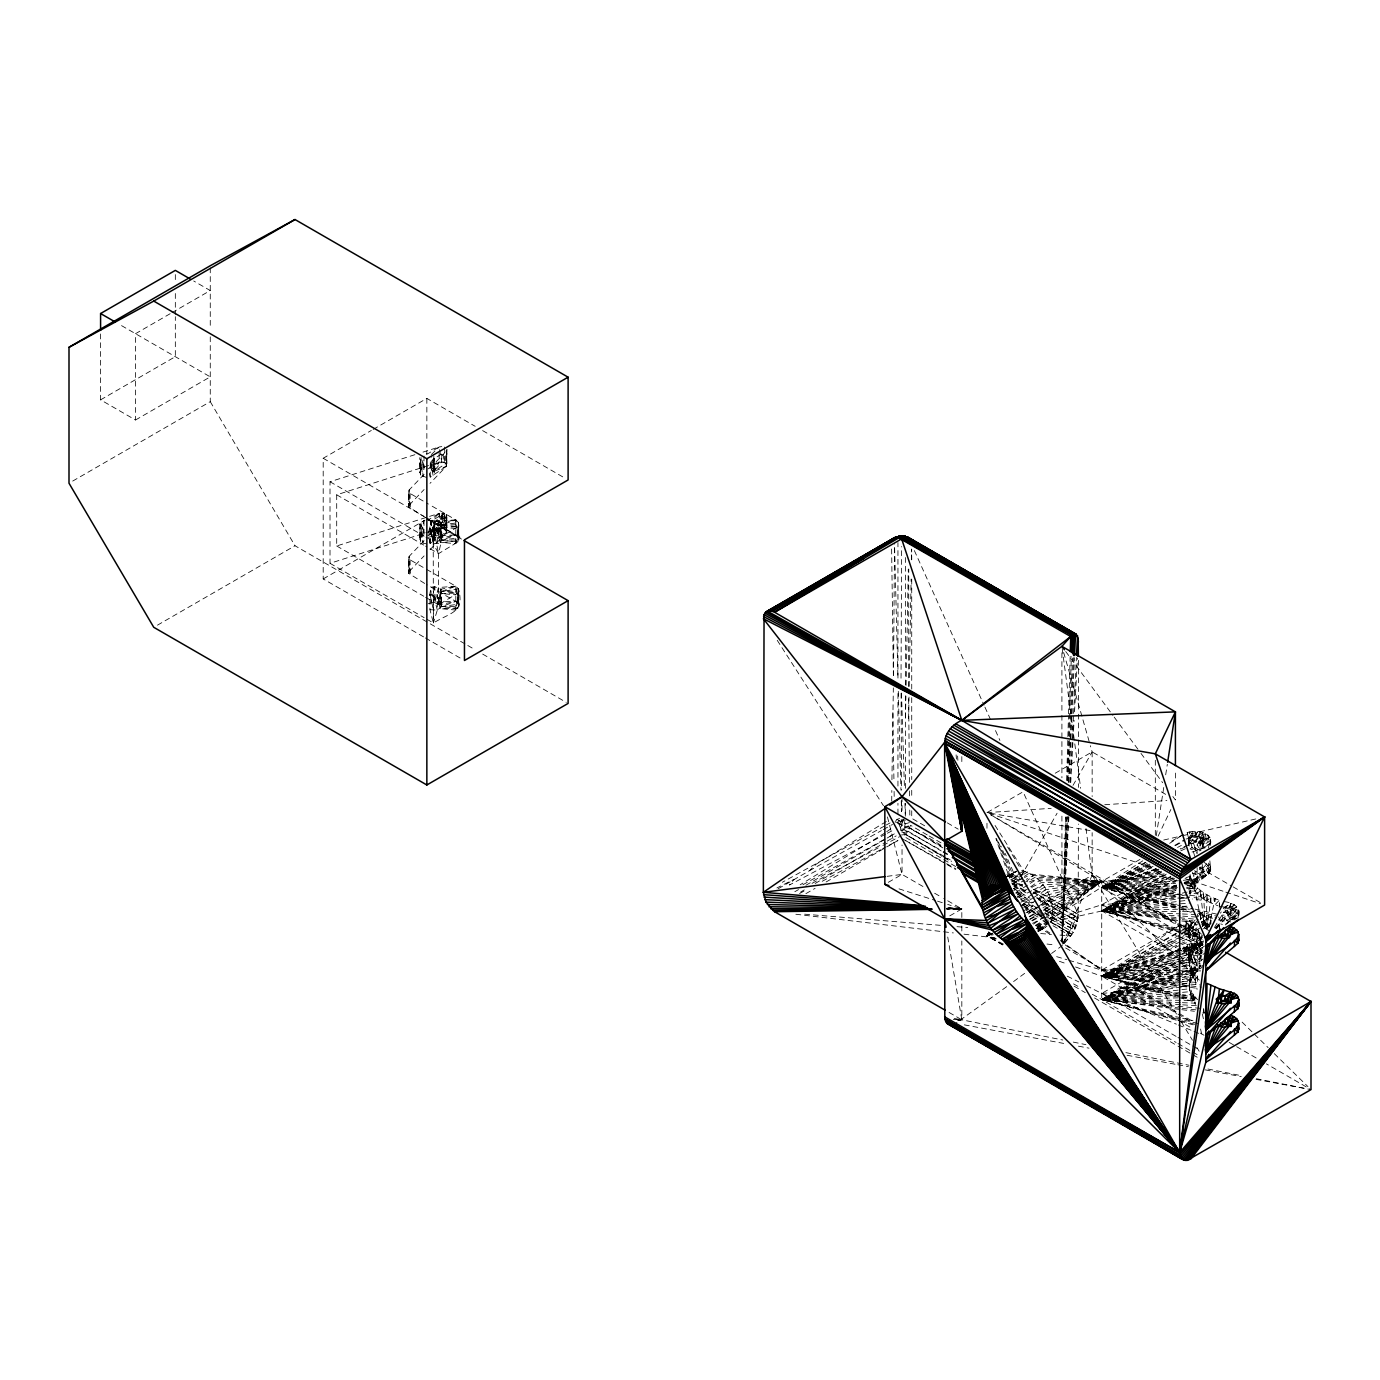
<?xml version="1.0" encoding="UTF-8"?>
<svg xmlns="http://www.w3.org/2000/svg" width="1380" height="1380" viewBox="0 0 1380 1380"><rect width="100%" height="100%" fill="white"/><g stroke="black" fill="none" stroke-linecap="round" stroke-linejoin="round"><path stroke-width="0.75" stroke-dasharray="5 3.75" d="M897.949 814.01L897.949 803.264M897.949 786.048L897.949 691.397M909.42 782.408L908.644 697.193M908.644 686.516L908.765 569.043M905.332 814.028L905.349 803.298M905.384 788.308L905.487 694.088M1186.058 839.04L1191.044 837.712L1192.389 831.485C1199.876 830.57 1212.209 833.399 1210.691 843.215L1199.03 850.045L1191.837 852.081M1092.322 994.307L1101.723 999.534L1188.422 957.375L1192.389 943.437L1187.214 944.524L1183.937 945.973L1183.937 952.062L1191.044 949.699L1192.389 943.437L1195.149 943.299L1203.067 944.524L1200.393 948.871L1201.359 955.512L1206.362 952.062C1198.185 954.926 1189.353 953.338 1182.125 959.462M1191.044 926.342L1192.389 920.081L1183.937 922.616L1183.937 928.723L1196.529 926.066L1195.149 922.996L1193.769 926.066L1189.733 920.495L1188.439 932.932L1188.491 935.933L1189.991 937.624L1195.839 939.159L1199.03 938.693L1202.912 935.744M901.019 678.201L901.623 546.549M893.516 675.389L894.516 543.409M891.722 801.176L891.825 790.464M891.928 779.752L893.343 687.913M1197.15 867.692L1197.064 882.855L1190.216 894.085C1185.282 877.628 1211.45 873.868 1209.812 860.534L1210.709 869.538L1208.725 873.902L1197.064 882.855L1186.921 885.839M425.989 537.182L433.372 541.443L433.544 528.902L429.956 528.143L429.956 543.341C439.22 544.876 448.19 540.029 457.901 541.943L458.85 539.891L458.522 522.589L455.797 519.863L430.232 505.097M426.575 569.354L455.797 586.224L458.522 588.967C464.732 612.841 451.191 612.03 433.372 623.001L429.956 609.701L429.956 594.521L433.544 595.28L433.372 623.001L425.989 618.723M1219.282 907.574L1219.385 900.243C1207.5 896.189 1194.821 889.134 1190.388 876.628L1189.664 879.716C1192.406 893.343 1205.741 901.451 1217.936 905.746M1219.282 930.879L1219.385 923.531L1222.438 924.445M908.609 718.566L909.006 697.107M909.196 686.36L911.111 579.065M911.456 559.745L911.663 549.016L911.731 559.797M905.504 717.566L905.901 696.055M906.108 685.308L908.299 569.216M1238.757 914.888C1241.017 906.039 1230.874 902.313 1223.974 901.588M1075.555 966.983L1101.723 976.178L1188.491 935.933L1189.077 926.86L1187.214 921.167L1183.937 928.723M1206.172 928.844L1207.069 894.844L1203.55 898.673L1192.941 897.517M1206.793 928.774L1207.069 918.131L1195.149 908.437M1065.584 816.943L1062.031 941.522L1061.91 814.39M1066.619 780.425L1068.465 715.996M1068.534 713.84L1070.19 655.845M1062.048 941.54L1066.102 817.305M1067.292 780.908L1068.689 738.059M1068.758 735.92L1071.346 656.673M1202.912 843.456L1202.912 847.096L1202.256 842.145L1208.035 835.211L1208.725 841.886L1210.208 843.991L1209.812 837.229L1203.067 840.299L1202.912 847.096M1068.879 816.995L1062.134 941.522L1066.619 816.96M1067.947 780.459L1070.294 716.03M1070.38 713.874L1072.415 658.036M429.318 473.409L430.25 477.118L446.344 466.302L446.999 449.587L446.344 466.302L430.025 483.345M430.025 549.723L446.344 532.663L446.275 514.464L433.838 522.606L431.371 536.113L434.493 539.977L430.25 543.479L429.318 539.77M1187.111 892.084L1050.732 922.306C1058.132 901.83 1042.745 875.282 1021.717 870.504M1068.413 816.684L1062.117 941.505L1067.102 816.788M1068.482 782.391L1071.173 715.72M1071.26 713.564L1073.502 657.656M1062.1 941.522L1067.534 816.805M1069.034 782.391L1071.949 715.737M1072.053 713.598L1074.485 657.691M1205.223 847.803L1201.549 848.838L1200.807 846.199L1202.256 842.145L1200.152 843.594L1199.789 850.994L1209.311 843.887L1210.657 839.454M1185.489 884.787L1199.789 880.337L1200.152 866.899L1199.03 873.35L1185.817 877.749M1182.66 981.473L1197.564 982.457C1185.851 972.866 1187.628 954.08 1199.789 945.68L1200.065 934.036M1182.401 1002.673L1195.149 1003.174C1185.627 993.134 1189.043 976.695 1199.789 969.019L1200.152 955.547L1202.256 954.08L1202.325 956.219M414.897 454.693L330.01 481.758L330.01 563.316L439.151 528.523L444.377 528.54L444.377 513.36L433.838 522.606L433.838 537.803L446.344 532.663L446.999 515.965L433.838 522.606L427.783 520.157L439.151 513.326L444.377 513.36L446.344 532.663L434.493 539.977L433.199 526.867L446.999 515.965M425.609 597.316L438.581 604.802L438.581 553.621L441.565 540.218L440.893 522.848L434.838 520.398L431.06 520.778L429.594 529.092M429.956 609.701L437.322 610.081L441.565 606.579L440.893 589.208L434.838 586.759L431.06 587.138L429.594 595.453M1070.138 782.253L1073.502 715.53M1073.606 713.374L1076.417 657.415M1070.725 782.65L1074.089 720.377M1074.554 711.787L1077.47 658.122M433.544 528.902L438.581 553.621L433.544 544.1L433.544 528.902L440.255 527.108L441.565 525.021L458.85 524.711L457.901 541.943L438.581 553.621L425.609 546.135M458.85 591.071L457.901 608.304L440.255 608.649L437.322 594.884L440.255 593.469L457.901 593.124L458.85 591.071L441.565 591.382L438.581 604.802L457.901 593.124L457.901 608.304L441.565 606.579L440.255 593.469L455.797 594.849M1222.283 906.781L1228.51 907.678L1230.512 909.196L1231.029 917.873L1227.13 920.822L1223.939 921.288L1218.091 919.736M1189.405 893.999L1189.577 890.997M1064.428 943.006L1073.278 932.414L1078.159 917.855L1078.384 824.05M420.779 459.436L420.417 475.048L426.489 477.497M1195.149 919.942L1188.266 928.706L1188.939 930.569L1193.873 932.932L1194.131 936.623L1199.03 938.693L1199.323 934.795M1230.788 921.995L1227.13 920.822L1228.252 914.371L1236.756 906.574L1235.238 911.352L1230.943 915.975L1227.441 910.99L1231.202 903.383L1223.974 907.643L1220.42 913.198M1235.876 919.874L1229.649 919.598L1230.356 912.905L1231.029 917.873L1238.584 915.458L1238.291 908.678L1237.084 909.368L1237.377 913.284L1230.943 915.975L1230.512 909.196L1234.341 904.763L1228.51 907.678M1210.174 845.474L1210.484 841.714L1210.691 843.215M1210.208 871.798L1210.484 865.019L1210.709 869.538L1199.03 873.35L1194.528 870.694M1176.088 1019.113L1101.723 976.178L1189.405 965.379C1187.938 954.218 1193.269 943.161 1202.894 937.21M1176.157 921.857L990.685 814.769L1101.723 881.492L1101.723 999.534L1189.405 988.718C1188.37 978.989 1191.699 968.95 1199.789 962.93M1207.276 928.809L1210.898 896.827L1207.069 900.881L1192.32 899.001M1210.415 924.393L1210.898 920.132L1207.069 918.131L1203.55 921.978L1200.376 919.632L1200.376 913.595L1197.564 917.114L1197.564 911.076M1215.539 928.378L1225.25 915.147L1221.973 915.113L1223.939 921.288L1225.25 915.147L1228.252 914.371L1229.649 919.598L1238.774 917.735L1238.826 910.938L1238.395 912.059M444.377 528.54L441.773 512.946L441.565 540.218L458.85 539.891L455.797 519.863L441.565 525.021L457.901 526.763L440.255 527.108L441.565 540.218L457.901 541.943L457.901 526.763L433.372 541.443L437.322 528.523L440.255 542.288L455.797 543.686L458.85 524.711M440.255 593.469L440.255 608.649L455.797 610.046L457.901 593.124L441.565 591.382L441.565 606.579L458.85 606.269L458.522 588.967L441.565 591.382L455.797 586.224L458.85 606.269M927.222 834.9L910.524 825.292L907.902 831.157L903.434 832.847L900.519 830.346L900.364 827.586L902.02 825.378L903.089 819.116L905.763 820.824L903.434 832.847L942.195 856.445M1202.912 959.1L1199.03 962.05L1195.839 962.498L1192.613 962.119L1188.491 959.273L1189.733 943.851L1193.769 949.423L1201.842 950.251L1198.737 954.356L1201.359 955.512M1188.491 842.559L1189.733 831.899L1192.389 831.485L1188.422 845.388L1191.181 836.798L1195.149 831.346L1196.529 837.418L1204.223 839.04L1208.725 841.886L1202.842 845.198L1199.341 840.23L1203.067 832.571L1199.237 834.71L1199.255 837.712L1195.494 841.973L1180.21 848.424M1201.549 937.469L1201.963 934.622M1156.302 835.659L1163.754 787.411M1165.686 774.818L1167.308 764.33M1182.142 941.039L1189.991 937.624L1190.94 932.069L1194.718 944.783L1194.718 950.872L1182.315 954.253M1197.909 920.081L1194.183 924.617L1192.303 931.086L1182.125 936.106M422.901 460.402L419.762 472.874L419.762 457.677M424.005 520.536L424.005 535.733L421.072 537.148L421.072 521.968L419.762 539.235L419.762 524.038L424.005 520.536L419.762 539.235L422.884 543.099L426.489 543.858M1186.058 927.688L1187.214 921.167L1188.439 926.894L1101.723 976.178L1195.235 1002.053M1186.058 951.044L1187.214 944.524L1189.077 950.199L1188.491 959.273L1101.723 999.534L1176.088 1042.469M433.493 458.177L431.371 469.735L434.493 473.616L434.493 458.419L444.653 452.157M430.232 520.295L455.797 535.043L441.565 540.218L458.522 537.786L455.797 535.043L440.893 538.045L438.443 536.337L440.893 522.848L455.797 519.863L455.797 543.686M455.797 610.046L455.797 586.224L440.893 589.208L438.443 602.715L440.893 604.406L455.797 601.421L458.522 604.147L441.565 606.579L455.797 601.421L426.575 584.551M1179.676 996.895L1101.723 976.178L1188.422 934.036L1192.389 920.081M1208.725 930.534L1204.223 927.688L1205.327 922.082L1200.566 920.495M1194.183 836.021L1200.393 836.918L1205.327 833.486L1204.223 839.04L1198.737 842.352L1195.494 841.973L1192.734 840.041L1197.909 831.485L1199.237 834.71L1200.566 831.899L1189.077 838.264L1188.56 843.439M1202.015 840.437L1205.327 833.486L1206.362 840.075L1202.842 845.198L1202.015 840.437L1201.359 843.508L1198.737 842.352L1196.822 839.04L1200.566 831.899M1208.897 927.291L1215.021 898.639L1210.898 902.882L1210.898 896.827M1224.923 909.799L1226.837 913.129L1229.459 914.284L1234.341 904.763L1223.612 912.749L1225.578 906.833L1231.202 903.383L1226.837 913.129L1220.834 910.817M1180.366 924.945L1101.723 976.178L1189.664 968.346L1189.405 959.29L1189.405 965.379M1180.366 948.302L1101.723 999.534L1189.664 991.702L1189.664 985.613L1101.723 993.445L1086.422 985.769M1208.345 847.924L1209.311 843.887M1184.23 883.148L1206.362 875.714L1209.311 867.192M428.283 533.284L431.371 520.916L439.151 513.326L444.377 513.36L431.371 520.916L431.371 536.113L427.783 535.354L439.151 528.523L439.151 513.326L336.703 545.98L336.703 494.816L439.151 462.145L444.377 462.179L446.999 464.784L446.275 448.086M455.797 519.863L438.443 521.157L434.838 535.578L428.128 537.389M1184.488 882.269L1208.725 873.902L1210.174 868.779M1209.812 837.229L1206.362 840.075L1198.737 842.352L1199.341 840.23M1227.441 910.99L1226.837 913.129L1236.756 906.574L1230.512 909.196M437.322 610.081L433.544 595.28L437.322 594.884L437.322 610.081L433.372 623.001L433.199 526.867L430.25 528.281L430.25 543.479M424.091 474.358L409.256 489.866L408.653 506.96L428.404 519.242M424.091 540.736L409.256 556.244L408.653 573.338L424.747 583.499M895.034 821.928L897.5 822.514L900.519 818.202L896.948 819.375L895.034 821.928C910.386 829.673 926.653 835.625 941.298 845.543M1201.549 960.825L1200.807 958.169L1202.256 954.08M1189.388 953.753L1195.149 943.299L1196.529 949.423L1181.349 957.444M1190.388 971.313L1191.544 968.122L1190.388 965.224L1190.388 971.313L1181.936 971.779M1190.388 994.67L1191.544 991.478L1190.388 988.58L1190.388 994.67L1181.936 995.135M1184.057 883.028L1190.388 882.683L1191.544 879.543L1191.544 885.581L1187.266 885.667M1193.148 1024.84L1101.723 999.534L1202.894 966.638L1199.789 969.019L1197.064 965.465L1193.873 956.288L1194.528 959.376L1199.03 962.05L1200.152 955.547L1190.94 955.426L1188.939 953.908L1189.077 950.199C1192.734 947.094 1198.858 947.077 1202.411 950.372L1198.737 954.356L1197.202 951.752L1197.478 948.008L1200.566 943.851L1194.183 947.957L1189.784 955.65M1198.616 847.734L1197.15 844.388L1197.064 853.513L1193.873 844.336L1194.528 847.406L1199.03 850.045L1200.152 843.594L1190.94 843.491L1188.266 840.11M1050.732 922.306L1052.147 918.77L1101.723 881.492L1140.087 859.343M1044.781 913.37L1074.468 930.206L1076.435 925.324L1041.21 904.745M1062.755 943.851L1092.149 875.162L1092.149 832.658M1183.937 952.062L1187.214 944.524L1188.439 950.251L1101.723 999.534L1179.676 1020.234M1192.734 928.671L1195.494 930.62L1196.822 927.67L1198.737 931L1192.303 931.086L1197.512 927.533M1196.822 839.04L1195.494 841.973L1201.842 838.247L1205.327 833.486M988.753 931.949L986.976 935.881L1003.674 945.507M1007.883 875.886L1015.042 871.746L1006.779 876.68L1016.56 871.091L1012.403 873.713L1009.556 878.18L995.86 838.454M1200.566 943.851L1199.255 949.699L1195.494 953.96L1194.183 947.957L1197.909 943.437L1199.237 946.68L1203.067 944.524L1194.528 951.044M1158.062 836.228L1170.844 809.525M988.839 932L986.976 935.881L1003.898 945.266M1191.544 974.211L1193.131 970.985L1191.544 968.122L1191.544 974.211L1101.723 976.178L1180.28 930.827M1191.544 997.567L1193.131 994.324L1191.544 991.478L1191.544 997.567L1101.723 999.534L1180.28 954.184M1191.544 885.581L1193.131 882.389L1202.774 927.308M1230.236 912.732L1229.459 914.284L1237.084 909.368M988.891 932.207L986.976 935.881L1004.192 944.506M1189.025 929.465L1191.181 925.394L1197.478 924.652M1216.746 928.033L1222.232 918.77M1014.593 887.564L1019.906 878.267M1020.976 876.421L1057.08 813.234M1073.019 785.358L1092.149 751.91L1090.355 745.7M1062.997 943.955L1078.159 917.855L1033.603 892.049M1204.309 927.619L1208.035 923.807L1205.327 922.082L1202.411 927.032L1208.035 923.807L1208.328 927.153L1206.362 928.723L1205.327 922.082L1202.049 924.376M1193.131 977.074L1195.149 973.728L1193.131 970.985L1193.131 977.074L1182.505 976.971M1193.131 1000.414L1195.149 997.067L1193.131 994.324L1193.131 1000.414L1182.505 1000.31M1186.766 888.358L1193.131 888.427L1195.149 885.132L1195.149 891.17L1188.784 890.928M1214.435 927.481L1221.973 915.113M1200.807 869.486L1201.549 872.125L1210.208 867.295L1210.657 862.741M989.201 932.363L986.976 935.881L997.033 939.418M955.667 866.537L903.952 836.401L907.902 831.157L905.125 827.068L910.524 825.292M1195.149 979.817L1197.564 976.367L1195.149 973.728L1195.149 979.817L1182.401 979.317M1225.423 924.997L1238.343 913.198L1237.946 919.977L1234.462 917.148L1225.699 924.048M989.408 932.449L986.976 935.881L997.223 938.935M1195.149 891.17L1197.564 887.771L1197.564 893.809L1189.043 893.257M1205.327 922.082L1201.842 926.894L1203.067 921.167L1199.237 923.324M1188.439 926.894L1191.044 923.324M1188.439 950.251L1191.044 946.68M1191.044 834.71L1188.439 838.247L1187.214 832.571L1189.733 831.899L1193.769 837.418L1196.529 837.418L1188.939 841.438M1198.737 842.352L1201.842 838.247L1203.067 832.571L1197.478 836.056M1197.564 893.809L1200.376 890.29L1204.464 928.774M989.65 932.535L986.976 935.881L993.307 934.778M1189.784 843.663L1192.734 840.041L1192.303 842.438L1199.255 837.712M439.151 513.326L441.773 528.126L433.838 537.803L433.838 522.606L446.344 517.466L430.025 534.526M1216.384 928.792L1228.252 914.371M1189.646 895.378L1200.376 896.327L1203.55 892.636L1205.24 928.826M1190.526 928.878L1198.978 921.53M1200.376 919.632L1203.55 915.941L1204.153 928.723M1064.446 942.954L1072.036 934.346L1050.094 921.185M1227.717 923.237L1231.822 918.649M989.788 932.794L986.976 935.881L986.976 931.621M1202.86 923.651L1207.069 924.186L1210.898 920.132L1210.898 926.187L1203.55 921.978L1203.55 915.941M1197.909 943.437L1193.769 949.423L1191.044 949.699M1197.909 831.485L1193.769 837.418L1191.044 837.712M430.025 468.165L444.86 452.657M409.256 505.063L424.091 489.555M409.256 571.423L424.091 555.916M1215.021 927.998L1219.385 923.531L1219.385 929.585M431.371 454.555L439.151 446.965L441.773 446.585M431.371 536.113L439.151 528.523L433.838 537.803L446.275 529.644L446.999 531.145L446.275 514.464L446.344 532.663M778.182 888.737L809.353 870.763L816.374 864.053L887.892 820.531M990.098 932.915L986.976 935.881L991.03 935.088M1208.328 927.153L1209.812 925.825L1203.067 928.895M1032.861 893.55L1042.901 884.925L1101.723 881.492L1166.066 875.765M1017.491 897.535L1025.564 890.635M1026.065 908.523L1034.983 900.933M1042.193 903.59L1049.783 897.241L1101.723 881.492L1176.088 922.565M1025.616 881.993L1033.551 875.489L1101.723 881.492L1176.088 924.428M990.271 933.173L986.976 935.881L991.03 934.967M1012.713 884.856L1022.632 877.594M1180.556 994.428L1101.723 976.178L1199.789 945.68L1202.894 943.299L1101.723 976.178L1197.737 1000.12M1044.746 916.165L1033.327 924.255M1046.368 914.923L1052.871 909.955L1101.723 881.492L1031.533 874.127L1024.495 877.594M1236.842 915.32L1234.462 917.148L1234.462 923.185M1006.693 986.648L955.84 1023.27M1013.593 981.542L1025.668 972.607M1051.56 953.477L1061.91 945.817L1078.384 914.526L1023.719 793.207M1018.112 876.283L1012.472 878.853L1018.837 874.247M1020.424 873.091L1023.615 870.78L993.841 823.532M1231.029 917.873L1237.377 913.284L1238.584 915.458M1049.076 918.925L1101.723 881.492L1035.535 877.042L1027.358 881.768M1182.142 964.396L1191.992 959.514L1190.94 955.426L1194.718 968.139L1194.718 974.228L1182.315 977.592M1020.89 902.279L1031.429 894.792L1046.04 889.634L1101.723 881.492L1047.61 917.873M1038.088 898.742L1047.42 892.118L1101.723 881.492L1046.419 916.13M885.029 832.899L800.176 884.804M886.702 831.709L891.704 828.173M1030.67 886.805L1039.347 880.682L1101.723 881.492L1045.074 911.473M990.443 933.432L986.976 935.881L991.03 934.812M1028.152 914.026L1037.639 907.385L1101.723 881.492L1037.467 878.784L1024.322 883.873M1200.393 948.871L1205.327 945.438M1013.8 890.6L1022.459 884.597L1013.662 888.824M1201.359 843.508L1206.362 840.075M1199.255 949.699L1192.303 954.425L1192.01 950.889M1024.357 876.438L1029.532 872.954L1033.551 875.489L1026.306 879.319M1044.591 926.377L1037.657 929.844L1048.058 922.927M1142.83 860.792L1052.147 918.77M1169.636 843.335L1183.937 834.038L1169.326 842.473M1160.701 872.453L1101.723 910.835L1176.088 953.77M1022.287 904.883L1032.464 898.346M1034.155 897.259L1046.04 889.634M1015.852 892.532L1028.462 884.511M1030.256 883.355L1037.467 878.784M1029.152 916.63L1041.193 908.989M1042.918 907.885L1051.526 902.417M1029.687 919.184L1041.797 911.542M1043.522 910.455L1052.147 905.004L1101.723 881.492L1041.158 882.734L1030.688 887.616M1031.792 920.581L1043.936 912.956M1045.66 911.87L1052.595 907.505M1009.47 876.956L1016.439 872.626M1037.984 931.19L1046.972 926.118M1011.35 882.01L1022.131 875.351M1023.926 874.23L1027.531 872.005L1019.992 875.438M1035.345 925.428L1045.868 918.959M1036.777 926.446L1047.334 919.994M1036.277 928.395L1048.628 920.909M1198.737 954.356L1204.223 951.044M433.838 456.245L433.838 471.425L441.773 461.765L439.151 446.965L427.783 453.796L424.005 454.175M427.783 468.976L439.151 462.145L439.151 450.76M1009.142 876.024L1016.37 871.729M1039.106 930.103L1046.23 925.894M800.659 892.032L804.281 889.893M815.166 883.476L885.442 842.162M1006.796 876.662L1013.645 872.626L1005.054 853.271M887.219 841.11L896.155 835.883M1195.494 930.62L1200.255 927.826M1195.494 953.96L1201.842 950.251M794.828 891.722L798.52 889.583M805.903 885.287L885.27 839.144M887.116 838.074L894.499 833.779L887.012 837.902M1012.472 878.853L1020.648 874.127M1022.287 873.178L1025.547 871.28M170.154 313.709L135.516 333.701L135.516 420.003L100.585 399.838L100.585 332.477M171.983 312.656L210.26 290.542L193.718 281.002M100.585 399.838L175.329 356.678L175.329 316.693M135.516 420.003L210.26 376.861L118.973 324.145M72.709 481.068L210.26 401.666L210.26 336.858M423.557 636.887L323.196 578.945L323.196 458.264L371.324 430.474M373.169 429.404L426.851 398.406L475.186 426.317M157.475 625.157L295.01 545.755L465.94 644.426M323.196 578.945L425.006 520.157M805.886 893.654L815.097 888.341M826.137 881.958L885.063 847.941M886.909 846.872L897.966 840.489L882.734 848.579M1090.079 830.588L986.976 812.63L1022.028 792.396M1055.234 773.214L1092.149 751.91L1166.169 794.656M888.289 882.338L902.037 874.403L923.772 886.96M949.785 915.872L961.826 908.92L961.826 917.459M1012.558 883.907L1022.735 878.474M1017.37 894.913L1027.186 889.255M1033.068 893.843L1044.522 887.237L1101.723 881.492L1050.732 899.829L1042.555 904.556M1023.77 907.402L1033.12 902.02M1027.565 912.439L1036.794 907.109M1038.64 906.039L1092.149 875.162L1175.605 923.341M1044.781 917.062L1028.652 925.359M1145.572 862.224L1101.723 887.547L1176.088 930.465M1174.794 845.354L1183.937 840.075M1038.76 931.259L1046.04 927.067L1038.726 931.155M1036.777 928.74L1051.526 920.615L1101.723 904.797L1160.183 871.039M1163.84 874.972L1101.723 910.835L1201.463 938.435M1068.931 960.308L1101.723 970.088L1180.28 924.738M1176.088 1036.38L1101.723 993.445L1180.28 948.077M1037.657 929.844L1049.111 923.237M1037.967 931.483L1044.522 927.722M1200.393 836.918L1202.411 838.436L1208.035 835.211M1146.004 862.362L1101.723 887.547L1191.078 912.266M1175.519 845.595L1184.747 840.351M1166.307 874.144L1101.723 910.835L1179.676 931.552M1039.295 930.172L1042.901 928.136L1049.818 933.07M1007.055 876.714L1012.403 873.713L1000.914 846.13M884.528 825.999L782.305 882.286M886.374 824.964L890.048 822.911M809.353 870.763L881.406 830.605M883.252 829.57L892.498 824.429M802.884 884.753L885.132 838.954M1010.953 877.749L1019.992 872.781M812.044 883.355L881.078 846.371M1007.159 876.662L1016.353 871.66M1037.346 926.842L1048.455 920.788M799.52 893.533L805.196 890.48M822.221 881.285L880.837 849.597M1035.88 925.808L1047.023 919.787M1048.886 918.787L1052.595 916.769M1037.674 930.224L1042.901 928.136M1009.487 877.094L1016.474 873.333M1013.627 886.046L1024.495 880.285M1032.223 920.874L1052.871 909.955M1147.228 863.483L1101.723 887.547L1179.676 908.247M1177.571 847.441L1181.349 845.44M1166.186 876.766L1101.723 910.835L1199.824 935.295M1179.452 935.088L1101.723 976.178L1179.676 986.045M1181.349 934.088L1196.529 926.066M1197.737 1023.46L1101.723 999.534L1179.452 958.445M1029.998 919.391L1043.177 912.456M882.924 845.405L899.622 836.677M1029.48 916.855L1052.147 905.004M885.598 834.158L789.326 885.063L794.069 879.302L776.906 887.944M887.375 833.227L894.499 829.518M1019.475 897.052L1032.085 890.531M1033.896 889.6L1042.901 884.925M1023.098 911.042L1032.62 906.108M1040.261 902.175L1049.783 897.241M992.462 933.07L986.976 935.881L991.03 934.622M1147.66 864.639L1101.723 887.547L1189.388 909.385M1170.637 876.49L1101.723 910.835L1180.556 929.085M1180.21 937.072L1101.723 976.178L1180.21 984.768M1180.556 1017.767L1101.723 999.534L1180.21 960.411M430.25 477.118L430.25 461.921L434.493 458.419L433.838 471.425L446.344 466.302L446.344 451.105M428.128 603.75L434.838 601.956L455.797 601.421M1149.885 864.122L1101.723 887.547L1180.556 905.78M1180.711 849.131L1186.49 846.32M1171.085 877.128L1101.723 910.835L1179.676 920.719M1026.065 912.749L1037.639 907.385M1149.937 865.174L1101.723 887.547L1179.676 897.414M1180.78 850.856L1188.491 847.286M1173.069 877.749L1101.723 910.835L1180.21 919.425M1021.028 899.57L1027.962 896.379M1038.899 899.139L1048.679 894.654L1101.723 881.492M1150.748 866.105L1101.723 887.547L1180.21 896.12M1174.294 879.129L1101.723 910.835L1198.237 919.442M1180.176 941.902L1101.723 976.178L1200.376 984.975M1179.676 1009.401L1101.723 999.534L1180.176 965.258M992.755 933.38L986.976 935.881L992.755 933.76M1011.799 883.51L1017.457 881.078M1153.094 866.399L1101.723 887.547L1187.507 895.172M1176.795 879.94L1101.723 910.835L1180.538 916.01M1180.21 1008.125L1101.723 999.534L1192.613 962.119L1191.992 959.514L1195.839 962.498L1181.815 968.018M1043.591 918.39L1052.871 914.63M1151.783 867.848L1101.723 887.547L1176.277 892.429L1101.723 910.835L1180.28 913.888M1175.812 881.699L1101.723 910.835L1180.383 911.611M1179.814 945.455L1101.723 976.178L1180.538 981.335M1181.815 944.662L1195.839 939.159L1194.131 936.623M1200.376 1008.314L1101.723 999.534L1179.814 968.812M1015.991 893.429L1025.323 889.945M1020.579 905.97L1031.378 902.192M1156.233 868.727L1101.723 887.547L1176.036 890.428L1101.723 910.835L1191.544 908.885M1176.416 885.046L1101.723 910.835L1179.831 906.557M1180.452 948.991L1101.723 976.178L1180.28 979.231M1182.47 948.302L1206.707 939.935M1180.538 1004.692L1101.723 999.534L1180.452 972.348M1182.47 971.658L1200.652 965.379M1156.043 869.297L1101.723 887.547L1176.122 888.254M1176.174 885.839L1101.723 910.835L1189.664 903.003M1231.167 911.059L1238.291 908.678M1180.193 949.837L1101.723 976.178L1180.383 976.937M1182.212 949.164L1206.362 941.057M1180.28 1002.587L1101.723 999.534L1180.193 973.193M1182.212 972.52L1204.343 965.086M1158.372 869.124L1101.723 887.547L1176.571 885.908M1176.588 886.512L1101.723 910.835L1189.405 900.036M1184.678 883.873L1202.894 877.956L1202.894 871.918L1206.362 875.714L1206.362 869.676M422.987 452.105L439.151 446.965M1158.924 869.745L1101.723 887.547L1175.605 883.493M1177.312 887.323L1101.723 910.835L1189.577 897.052L1101.723 904.797L1176.088 947.732M1180.383 1000.293L1101.723 999.534L1199.789 969.019M909.42 822.618L905.245 823.86L896.948 819.375L900.364 827.586L941.419 850.494M1158.527 870.866L1101.723 887.547L1181.09 880.475M1176.778 888.824L1101.723 910.835L1179.676 896.069M1200.152 932.19L1197.15 932.984L1197.064 948.198L1101.723 976.178L1179.831 971.899M1179.831 995.239L1101.723 999.534L1197.064 971.555L1197.15 956.323L1198.616 959.704M1161.649 871.229L1101.723 887.547L1174.432 878.577M1186.455 887.788L1194.718 885.529L1194.718 879.491L1192.562 872.229M1180.262 954.805L1101.723 976.178L1192.613 938.78L1188.939 930.569M1189.405 988.718L1189.405 982.629L1189.577 985.734L1101.723 999.534L1180.262 978.161M1161.753 872.678L1101.723 887.547L1170.758 876.697M1188.663 889.324L1192.786 888.289L1192.786 882.251L1190.06 874.592M1180.383 956.72L1101.723 976.178L1189.577 962.378L1101.723 970.088L1061.927 942.661M1182.453 956.202L1192.786 953.632L1192.786 947.543L1183.937 922.616M1179.676 984.768L1101.723 999.534L1180.383 980.059M1182.453 979.559L1192.786 976.988L1192.786 970.899L1183.937 945.973M1163.737 840.023L1180.538 836.177M1182.643 835.693L1256.214 818.858M1164.203 873.816L1101.723 887.547L1167.032 875.162M1192.786 953.632L1191.285 950.406L1191.285 956.495L1101.723 976.178L1179.676 961.412M1101.723 999.534L1191.285 979.852L1191.285 973.763L1192.786 976.988M1181.78 895.672L1188.111 894.481M1181.78 961.015L1190.216 959.41L1190.216 953.321L1191.285 956.495M1181.78 984.371L1190.216 982.767L1190.216 976.678L1191.285 979.852M957.91 1020.476L961.826 1019.82L1062.79 1040.003M441.565 525.021L458.522 522.589L458.85 539.891M887.099 876.335L902.037 874.403L902.037 845.009M901.451 834.969L905.625 834.503L950.147 859.74M900.519 830.346L904.073 830.018L899.605 820.772M1183.229 880.285L1189.664 879.716L1189.664 875.679M431.06 520.778L431.06 535.975L434.838 520.398L434.838 535.578L455.797 535.043M455.797 586.224L438.443 587.518L434.838 601.956L434.838 586.759L431.06 602.336L431.06 587.138M986.976 812.63L1051.215 808.318M1104.759 804.73L1166.859 800.573M957.703 1020.079L961.826 1019.82L961.826 940.919M1181.936 906.436L1190.388 905.97M1060.202 940.487L1101.723 970.088L1176.088 970.709M1178.209 970.727L1201.583 970.916M1182.505 911.628L1193.131 911.731M946.87 908.592L961.826 908.92L943.713 898.466M946.766 908.402L961.826 908.92L947.646 904.4M1182.401 913.974L1195.149 914.474M946.835 908.213L961.826 908.92L946.766 909.144L961.826 908.92L946.887 907.678L961.826 908.92L946.801 908.903L961.826 908.92L946.784 908.023M953.321 1019.389L961.826 1019.82L947.146 933.57M1182.66 916.148L1195.442 916.976M1182.66 1004.83L1197.564 1005.813M804.626 914.181L941.971 925.445M956.995 926.67L967.725 927.55M1040.692 933.535L1051.422 934.415M1059.995 935.105L1070.725 935.985L1052.147 925.255M455.797 528.488L440.255 527.108L440.255 542.288M1182.332 919.667L1192.941 920.822M1182.332 985.01L1201.428 987.097M1182.332 1008.349L1199.306 1010.212M1194.718 856.187L1190.94 843.491L1191.992 847.544L1189.991 848.976L1195.839 850.511L1194.528 847.406M1192.613 873.437L1195.839 873.816L1191.992 870.849M795.863 914.25L953.356 932.932M963.999 934.191L995.929 937.986M1047.006 944.041L1055.527 945.059M1181.798 897.673L1190.216 898.742M1181.798 920.977L1194.425 922.582M1181.798 986.321L1196.546 988.184M1181.798 1009.677L1194.425 1011.264M1202.86 1012.334L1207.069 1012.868M1037.467 928.033L1041.158 928.343L1049.818 934.295M954.184 1018.475L961.826 1019.82L946.991 1011.264M964.31 1024.857L1063.652 1043.418M1078.453 1046.178L1089.027 1048.162M1127.081 1055.269L1175.708 1064.36M1177.813 1064.739L1188.387 1066.723M1205.292 1069.88L1241.241 1076.59M1256.042 1079.367L1306.774 1088.837M1073.312 1042.107L1085.922 1044.643M1125.89 1052.63L1188.991 1065.239M1207.931 1069.017L1241.586 1075.745M1256.317 1078.694L1311 1089.631L1266.391 1063.877M1182.626 906.263L1192.993 908.661M1195.063 909.144L1217.885 914.423M1182.626 929.568L1201.29 933.88M1182.626 994.911L1197.15 998.258M1182.626 1018.25L1192.993 1020.648M1197.737 911.473L1216.522 916.148M1181.728 908.782L1189.922 910.973M1198.133 913.146L1216.591 918.045M1181.728 932.087L1202.239 937.538M1181.728 997.43L1198.133 1001.794M1181.728 1020.786L1198.133 1025.15M1199.392 914.56L1216.004 919.166M1056.649 956.651L1066.895 959.704M899.018 888.858L935.485 900.519M937.52 901.157L945.611 903.745M989.012 813.32L1156.423 869.038M1185.006 878.543L1223.784 891.463M1225.837 892.135L1260.544 903.693M441.773 528.126L446.275 529.644M1059.443 961.325L1067.499 964.154M1101.723 904.797L1176.364 935.519M1178.33 936.33L1201.911 946.024M1101.723 993.445L1176.364 1024.167M1178.33 1024.978L1192.079 1030.636M1194.045 1031.447L1201.911 1034.672M1204.223 862.345L1210.208 867.295M1067.292 976.178L1078.781 981.922M1177.951 923.582L1200.255 935.916L1178.02 922.927M1073.502 983.871L1081.023 988.045M1014.059 886.133L1028.997 894.464M1038.329 899.674L1077.504 921.53L1036.88 897.621M1006.952 874.61L1021.994 883.01M1033.275 889.324L1078.384 914.526L1032.102 887.788M1010.678 879.767L1023.788 887.168M1033.172 892.463L1078.159 917.855M905.384 840.472L944.713 862.621M946.577 863.673L955.943 868.952M1025.219 907.971L1042.072 917.476M1051.439 922.737L1072.036 934.346L1049.87 921.426M1020.648 899.708L1037.346 909.161M482.62 430.595L564.403 477.825M1199.789 867.623L1231.271 885.805M1233.134 886.874L1260.906 902.917M1177.451 924.41L1201.566 938.331M1177.951 925.514L1202.118 939.452M1177.951 931.552L1202.118 945.507M410.136 493.505L410.136 508.702L408.653 491.78L408.653 506.96L409.256 489.866L408.653 491.78L410.136 493.505L428.404 504.045M1177.951 948.802L1200.255 961.688M323.196 458.264L423.557 516.206M425.42 517.276L462.593 538.735M426.851 519.104L462.162 539.476M1177.951 954.856L1200.255 967.725M947.335 822.877L958.203 829.156M330.01 481.758L424.143 536.113M924.686 825.792L911.731 818.306L911.731 809.681M1008.021 873.885L1019.13 880.302M929.085 835.97L942.074 843.456M1012.575 884.097L1027.41 892.653M1036.691 898.001L1077.504 921.53M336.703 494.816L423.764 545.066M943.282 851.564L948.871 854.789M1017.784 894.516L1032.688 903.124M1043.867 909.558L1075.52 927.826L1044.177 908.937M901.64 838.367L955.529 869.469M1026.134 910.248L1041.003 918.821M410.136 559.866L410.136 575.063L408.653 558.141L408.653 573.338L409.256 556.244L408.653 558.141L410.136 559.866L424.747 568.301M1065.619 947.957L1193.89 1022.011M1229.201 1042.4L1234.79 1045.626M1236.635 1046.696L1257.094 1058.512M1101.723 970.088L1176.088 1013.024M1177.951 1014.093L1192.82 1022.684M1177.951 1020.182L1192.82 1028.773M1200.255 1033.068L1203.981 1035.224M336.703 545.98L423.764 596.246M934.64 893.24L941.902 897.414M1177.951 1037.449L1190.957 1044.97M1192.82 1046.04L1200.255 1050.335M1177.951 1043.539L1190.957 1051.06M1192.82 1052.129L1198.392 1055.355M1074.14 986.2L1085.284 992.634M1094.547 997.981L1176.157 1045.091M1178.02 1046.161L1190.992 1053.665M1192.855 1054.734L1198.409 1057.942M330.01 563.316L424.143 617.671M467.786 645.495L475.22 649.79M482.655 654.086L566.249 702.351M425.42 637.974L462.593 659.433M1011.333 879.146L1022.477 885.598M903.089 819.116L905.245 823.86L909.575 827.845L941.091 846.268M1013.403 888.496L1030.084 898.242M905.625 834.503L951.683 861.396M1023.529 903.365L1038.277 911.973M1049.335 918.424L1073.278 932.414M1024.012 906.367L1042.487 917.131M1012.868 883.493L1025.788 891.101M907.902 831.157L941.212 850.96M943.058 852.064L950.475 856.463M1017.095 896.086L1037.449 908.195M1044.85 912.594L1074.468 930.206M944.024 857.549L951.338 861.931M1022.666 904.728L1042.78 916.786M909.575 827.845L942.764 847.838M1016.508 892.274L1031.257 901.157M897.5 822.514L902.02 825.378M422.884 527.919L419.762 524.038L420.417 541.409L420.417 526.211L422.884 543.099L422.884 527.919L424.229 533.888M1195.839 850.511L1191.992 847.544L1192.613 850.132M1237.377 913.284L1232.306 909.817L1219.385 906.281L1219.385 900.243L1215.021 904.694L1215.021 898.639M1085.974 828.552L1092.149 875.162L1176.312 957.651M1177.847 959.152L1199.272 980.145M1242.121 1022.131L1252.85 1032.637M1254.368 1034.138L1268.151 1047.627M1274.275 1053.63L1307.947 1086.629M1197.564 999.724L1195.149 997.067L1195.149 1003.174M1201.359 866.812L1202.912 870.4L1202.325 867.554M1199.789 874.299L1202.894 877.956M1199.789 939.59L1201.859 942.057M1224.905 918.131L1227.13 920.822M1199.03 938.693L1196.805 935.985L1197.15 932.984L1193.873 932.932L1197.064 942.109L1199.789 945.68M1199.789 880.337L1195.149 871.315M1065.74 651.533L1112.918 715.409M1114.195 717.134L1139.708 751.652M1140.984 753.377L1162.667 782.736M1172.862 796.536L1175.415 800.003L1175.415 769.902M1194.718 879.491L1197.064 882.855M1194.718 944.783L1197.064 948.198M1194.718 968.139L1197.064 971.555M777.233 640.303L883.476 805.713M1092.149 875.162L1176.847 1014.542M1181.315 1021.873L1192.458 1040.227M1196.909 1047.558L1199.151 1051.232M1007.607 846.992L1020.631 868.693M1192.786 882.251L1194.718 885.529M210.26 401.666L295.01 545.755M1192.786 947.543L1194.718 950.872M1192.786 970.899L1194.718 974.228M1218.557 916.976L1220.714 920.891M433.544 595.28L438.581 604.802L437.322 594.884M1192.786 888.289L1191.285 885.115L1190.216 894.085M901.14 819.582L902.417 822.342M914.371 550.586L984.044 705.163M984.923 707.112L990.219 718.859M995.498 730.589L999.913 740.387M1194.528 959.376L1195.839 962.498M998.378 841.869L1011.298 875.024M996.463 838.574L1010.333 876.507M1202.411 838.436L1203.067 840.299M1189.991 937.624L1188.266 928.706M1187.214 832.571L1189.388 841.783M1063.687 652.55L1089.769 743.63M1188.491 954.529L1188.266 952.045L1189.991 960.963M433.372 541.443L429.956 528.143L433.544 544.1M1200.152 843.594L1200.807 846.199M1200.152 955.547L1200.807 958.169M887.444 816.926L902.037 874.403M424.229 467.527L422.884 461.541L422.884 476.738L420.417 459.851L420.417 475.048L419.831 459.609M429.956 594.521L433.544 610.46M1198.392 930.189L1202.325 948.577M1193.131 970.985L1197.081 989.356M1202.325 1013.869L1203.653 1019.992M1193.131 994.324L1195.322 1004.537M1200.583 1029.049L1202.325 1037.208M430.25 461.921L433.199 475.686L433.199 460.506L434.493 473.616M430.25 528.281L433.199 542.047M1190.216 959.41L1189.577 956.288L1189.664 968.346M1190.216 982.767L1189.577 979.645L1189.664 991.702M1202.015 863.742L1202.842 868.503L1208.725 865.191L1208.328 861.827L1202.842 868.503L1202.912 866.761L1202.912 870.4M443.066 454.382L444.377 462.179L444.377 452.692M1208.345 871.229L1208.725 873.902M1062.186 648.462L1080.661 788.291M444.377 446.999L446.344 466.302M1200.376 913.595L1201.29 922.133M1203.567 1008.815L1204.016 1013.092M1189.405 876.731L1189.664 879.716M956.116 754.843L956.426 759.086M1188.939 841.973L1189.198 846.078M1188.939 953.908L1189.198 958.065M957.634 756.033L957.875 760.346M1203.74 1008.849L1204.05 1015.231M901.485 693.053L904.469 788.567M904.935 803.436L905.332 816.167M898.294 691.363L900.95 790.119M901.244 800.866L901.537 811.595L901.588 800.831M894.62 547.705L897.949 678.494L897.949 542.582M892.877 712.511L893.947 780.735M894.102 791.413L894.206 797.795M891.618 548.999L893.378 675.355M909.524 790.913L909.61 797.312M909.765 810.077L909.869 818.582M901.088 693.26L901.537 790.067M905.366 557.52L905.47 685.55M1207.069 894.844L1207.069 900.881M1207.069 918.131L1207.069 924.186M1203.55 892.636L1203.55 898.673M1200.376 890.29L1200.376 896.327M1197.564 976.367L1197.564 982.457M1193.131 882.389L1193.131 888.427M1190.388 876.628L1190.388 882.683M1155.319 760.277L1155.319 835.504M1092.149 751.91L1092.149 796.536M1078.384 660.33L1078.384 712.028M1078.384 714.184L1078.384 737.869M1078.384 740.025L1078.384 787.428M1061.91 652.809L1061.91 713.132M1061.91 715.289L1061.91 777.768M986.976 823.256L986.976 829.639M961.826 756.602L961.826 765.141M961.826 925.98L961.826 932.38M911.731 579.186L911.731 689.051M911.731 697.659L911.731 779.528M911.731 790.292L911.731 798.917M902.037 796.726L902.037 811.423M902.037 819.824L902.037 832.416M458.522 522.589L458.522 537.786M458.522 588.967L458.522 604.147M441.773 454.175L441.773 461.765L446.275 463.283L433.838 471.425L439.151 462.145L431.371 469.735L431.371 456.452M440.893 522.848L440.893 538.045M440.893 589.208L440.893 604.406M438.443 521.157L438.443 536.337M437.322 528.523L437.322 543.72M434.493 524.78L434.493 539.977M426.851 398.406L426.851 454.434M424.005 456.073L424.005 469.373L421.072 470.787L421.072 457.505M210.26 267.806L210.26 328.44M175.329 274.586L175.329 283.004M175.329 293.526L175.329 314.588"/><path stroke-width="1.5" d="M1238.395 1000.69L1238.826 999.534L1236.842 1003.916L1205.827 1030.205L1207.069 983.423L1219.385 988.822L1217.885 1003.07L1223.612 1001.38L1229.459 1002.915L1230.512 997.792L1234.341 993.359C1240.034 996.119 1239.516 1003.553 1237.946 1008.608L1205.827 1036.294L1179.676 1152.507L1182.298 1159.303L1311 1001.518L1225.681 952.252M1205.947 937.348L1205.827 941.609L1220.524 929.154M1218.626 934.329L1217.885 937.727L1223.612 936.037L1225.578 930.137L1231.202 926.687C1256.818 938.366 1205.378 954.563 1205.827 964.913L1206.344 945.783M1217.885 1026.409L1223.612 1024.736L1225.578 1018.768L1231.202 1015.318C1256.818 1026.996 1205.378 1043.211 1205.827 1053.544L1206.344 1034.413M1070.311 651.55L1070.725 636.525L1075.52 634.041L1078.159 638.095L1078.384 656.018M1071.484 652.395L1072.036 635.266L900.26 536.251L894.102 537.924L766.004 611.909L764.054 614.687L763.364 892.308L766.004 902.141L774.577 911.714L945.145 1010.195M1072.571 653.741L1073.278 634.42L905.073 537.251L900.26 536.251L895.378 537.269L767.384 611.116L961.826 720.36L1190.888 859.499L1264.615 816.943L1264.615 905.056L1205.827 938.987L1205.827 1062.238L1179.676 1152.507L944.8 1018.958L944.627 743.216C944.92 732.901 952.562 724.19 961.826 720.36L1061.91 646.34L1070.725 636.525L897.397 537.096L770.747 610.823L768.971 610.754L863.656 558.607L902.33 535.802L908.126 537.355L1076.435 634.472L908.126 537.355L902.33 535.802L895.378 537.269M1073.588 655.517L1074.468 634.007L906.677 537.062L902.33 535.802L897.397 537.096M1074.572 655.534L1075.52 634.041L906.677 537.062L902.33 535.802M1076.538 655.259L1077.504 635.887L904.745 536.13L900.985 535.802L894.102 537.924L817.702 582.877M1077.573 655.966L1078.384 640.941M1234.462 946.49L1234.462 940.435L1237.946 943.265L1238.343 936.503L1237.946 943.265L1205.827 970.951L1179.676 1152.507L944.627 1016.801M1234.462 1011.816L1234.462 1005.727L1237.946 1008.608L1238.343 1001.794L1238.774 1006.382L1238.584 1004.105M1234.462 1035.173L1234.462 1029.083L1237.946 1031.964L1238.343 1025.15L1237.946 1031.964L1205.827 1059.633L1208.811 1054.285M1230.512 997.792L1230.96 1003.26L1231.167 999.655L1236.756 995.153L1230.512 997.792L1228.51 996.274L1222.283 995.377L1219.282 996.17L1216.418 999.085L1216.798 1000.966L1205.827 1030.205L1205.378 1025.927M1220.42 1025.202L1220.834 1022.787L1226.837 1025.116L1228.51 1019.63L1234.341 1016.698L1230.512 1021.148L1230.96 1026.617L1231.167 1023.011L1236.756 1018.509L1230.512 1021.148L1225.578 1018.768M945.887 740.715L902.037 796.726L884.839 806.662L884.839 884.321L944.627 918.856L1179.676 1152.507L1179.676 878.922L1182.298 869.09L1190.888 859.499L1155.319 753.825L1175.415 711.873L1061.91 646.34L1064.463 649.79M1225.578 930.137L1228.51 930.983L1234.341 928.067L1230.512 932.501L1229.459 937.589L1220.834 934.122L1220.42 936.503L1222.197 933.725M1230.512 1021.148L1229.459 1026.272L1226.837 1025.116L1224.923 1021.769M1020.579 941.747C1038.709 922.702 1012.196 877.49 986.855 888.237C971.089 908.885 998.568 954.115 1024.219 939.659L1020.579 941.747L1179.676 1152.507L1311 1001.518L1311 1089.631L1187.059 1160.408L1183.678 1160.114L947.267 1023.615L944.8 1018.958L1179.848 1154.663L1311 1001.518L1205.827 1062.238M1206.31 937.348L1205.827 941.609L1218.057 930.81M1231.202 926.687L1228.51 930.983L1230.512 932.501L1236.756 929.861L1231.167 934.364L1205.827 964.913L1208.242 943.592M1230.356 1001.501L1205.827 1030.205L1210.898 985.423M1230.356 1024.857L1205.827 1053.544L1208.242 1032.223M946.059 927.256L944.627 918.856L884.839 806.662L944.627 841.179L983.06 910.196L1008.918 893.809L982.526 907.643L944.627 841.179L902.037 796.726L763.364 618.723L961.826 720.36L1155.319 753.825L1264.615 816.943L1179.848 876.559L944.627 743.216L1008.383 891.342C1010.66 903.814 1017.388 915.613 1027.531 923.324L1002.38 939.142L1179.676 1152.507L1205.827 947.646L1207.811 944.075M1216.729 1003.277L1219.282 996.17L1223.974 990.185L1234.341 993.359L1228.51 996.274L1226.837 1001.759L1224.923 998.43L1225.578 995.411L1231.202 991.978L1228.51 996.274M1167.635 762.226L1175.415 711.873L961.826 720.36L763.537 616.567M1220.42 1001.846L1223.974 990.185L1219.385 988.822M1207.155 935.467L1205.827 941.609L1211.105 935.192M1228.252 937.676L1225.25 938.452L1205.827 964.913L1210.657 942.402M1228.252 1002.967L1225.25 1003.743L1205.827 1030.205L1215.021 987.235M1228.252 1026.306L1225.25 1027.1L1205.827 1053.544L1210.657 1031.05M1224.923 933.104L1226.837 936.416L1228.51 930.983M1208.017 935.761L1205.827 941.609L1205.378 937.331M1205.378 960.635L1205.827 964.913L1216.056 937.624M1205.378 1049.266L1205.827 1053.544L1216.056 1026.272M1238.395 1024.029L1238.826 1022.873L1238.774 1029.739L1238.584 1027.445M1238.395 935.364L1238.826 934.243L1238.774 941.039L1238.584 938.762M1220.834 999.431L1223.612 1001.38L1224.923 998.43M1226.837 936.416L1228.131 933.535M1226.837 1001.759L1228.131 998.861M1226.837 1025.116L1228.131 1022.218M1179.676 878.922L1264.615 816.943L1180.349 874.109L945.317 738.404L1182.298 869.09L1264.615 816.943L1205.827 938.987L1179.676 878.922L944.627 743.216L961.826 831.26L944.627 841.179M1208.483 936.14L1205.827 941.609L1205.637 937.348M1205.43 956.392L1205.827 964.913L1219.04 937.555L1225.25 938.452M1205.43 1021.683L1205.827 1030.205L1219.04 1002.846L1216.798 1000.966M1205.43 1045.04L1205.827 1053.544L1219.04 1026.203L1216.798 1024.322M892.256 540.46L894.102 537.924L900.985 535.802L903.572 536.371L909.748 538.407L925.394 548.326M1207.811 967.38L1205.827 970.951L1230.425 943.04M1208.811 1030.946L1205.827 1036.294L1230.46 1008.297M1210.139 934.536L1205.827 941.609L1210.691 935.002M1205.827 964.913L1221.973 938.417M1205.827 1030.205L1221.973 1003.709L1225.25 1003.743M1205.827 1053.544L1221.973 1027.048L1225.25 1027.1M1228.51 1019.63L1231.202 1015.318M1190.888 1158.976L1311 1001.518L1180.349 1156.544L945.317 1020.838L1182.298 1159.303M1188.922 1159.907L1311 1001.518L1181.177 1158.113M1187.059 1160.408L1311 1001.518L1183.678 1160.114M1311 1001.518L1185.282 1160.476L1063.894 1090.373M1218.626 999.638L1222.283 995.377M1205.827 1059.633L1230.46 1031.636M1223.612 927.809L1205.827 947.646L1237.946 919.977M1012.403 904.159L986.855 920.529L944.627 918.856L991.202 927.843L1015.042 909.178L988.166 923.048L944.627 918.856L992.876 930.103L1021.717 918.114M988.166 923.048L999.931 912.974L1013.645 906.677M1019.923 916.078L996.498 934.191L1023.615 920.029L1000.379 937.676L1004.381 940.401L1179.676 1152.507L944.627 743.216L982.163 898.19L1001.466 886.34M984.63 915.371L1009.556 896.379L983.06 910.196M1024.995 916.234L1179.676 1152.507L1006.382 941.453L1027.807 925.859M1070.725 636.525L961.826 720.36L764.054 614.687M1223.612 936.037L1226.199 934.053M1223.612 1001.38L1227.493 998.413M1223.612 1024.736L1227.493 1021.769M981.991 902.744L1003.277 887.858M1025.702 918.821L1179.676 1152.507L1010.333 942.902L1027.203 931.517M1001.414 886.926L981.991 900.398L1004.847 888.341M923.41 905.711L763.364 892.308L884.477 808.835M889.738 805.196L902.037 796.726L945.524 821.842M1026.599 923.841L1179.676 1152.507L1015.87 943.368L1025.564 936.951L1014.11 943.454L1179.676 1152.507L1026.237 921.374M1264.615 816.943L1181.177 871.591L946.128 735.885M899.76 538.166L905.038 537.717L899.812 536.371L896.258 537.234L899.76 538.166L904.745 536.13L909.403 538.925M992.876 930.103L1018.181 913.87L989.633 925.497L944.627 918.856M982.526 907.643L1008.487 891.308L982.163 905.177L1006.469 889.945M1015.87 898.915L944.627 743.216L985.665 889.445L992.807 885.08M1017.56 901.174L1014.11 896.793L944.627 743.216L982.526 896.12L1000.12 885.408M1026.772 926.256L1179.676 1152.507L1012.265 943.299L1026.668 934.571M1012.265 894.827L944.627 743.216L983.06 894.206L997.188 885.667M1024.409 939.401L1019.13 942.523L1179.676 1152.507L1026.772 928.619M1237.084 997.981L1238.291 997.274L1231.167 999.655M1237.084 1021.338L1238.291 1020.614L1231.167 1023.011M810.422 587.173L814.062 585.016M810.44 587.173L814.114 585.016M817.788 582.877L830.639 575.391M834.296 573.252L894.43 538.786M772.628 611.323L863.656 558.607L774.577 612.254L770.747 610.823M1025.185 938.883L1021.907 940.763L1179.676 1152.507L1008.383 942.298L1028.083 932.432M100.585 330.372L100.585 313.536L175.329 270.377L190.026 278.881M69 347.294L210.26 265.736L295.01 219.524L568.111 377.189L568.111 479.964L464.456 539.822L464.456 660.502L568.111 600.645L568.111 703.42L426.851 784.979L153.749 627.296L69 483.224L69 347.294L153.749 301.082L295.01 219.524M153.749 301.082L426.851 458.747L568.111 377.189M1010.333 892.998L944.627 743.216L988.166 887.254L991.754 885.184M983.767 912.784L1010.333 898.966M1003.484 919.115L1016.56 911.576M994.652 932.224L1007.745 924.652M998.413 936.02L1025.547 921.771M1004.381 940.401L1028.014 927.602M991.754 885.408L986.855 888.237L944.627 743.216L1006.382 889.876M1022.442 935.071L1027.341 932.242M1237.084 932.673L1238.291 931.983L1231.167 934.364L1230.512 932.501M985.665 889.445L992.996 885.322M1015.87 943.368L1024.874 938.297M1024.495 939.159L1017.56 943.058L1179.676 1152.507L1026.599 930.827M806.783 589.26L764.882 613.117L961.826 720.36L901.64 538.89L908.126 537.355M988.166 887.254L991.53 885.391M779.579 604.44L766.004 611.909L961.826 720.36L774.577 612.254L901.64 538.89L1072.036 635.266M983.06 894.206L999.689 885.098M982.526 896.12L1001.069 886.063M1006.382 941.453L1028.117 929.723M899.812 536.371L897.897 537.389L901.554 537.01L903.348 538.597M1012.265 943.299L1025.323 936.813M810.336 587.466L815.511 585.12M1002.38 939.142L1017.457 932.828M1012.472 929.309L1027.531 923.324M995.049 894.016L1006.331 889.583M997.257 906.522L1011.298 901.571L985.665 917.976L999.931 912.974M763.364 892.308L884.96 876.611M952.01 1024.702L947.267 1023.615M774.577 911.714L931.69 909.368M772.628 910.386L931.724 909.161M770.747 908.73L931.776 908.903M900.26 536.251L903.814 536.285M768.971 906.746L927.533 908.54M767.384 904.521L927.636 908.144M766.004 902.141L927.395 907.73M764.882 899.639L925.428 907.212M764.054 897.121L925.273 906.746M763.537 894.654L925.583 906.315M1219.04 1002.846L1221.973 1003.709M1219.04 1026.203L1221.973 1027.048M1220.92 995.377L1223.974 996.274M884.839 884.321L888.892 885.615M946.887 848.666L974.884 864.277M944.903 839.971L973.107 855.721M947.267 733.384L1183.678 866.692M945.041 842.732L973.176 858.602M961.567 872.125L978.42 881.613M961.826 809.922L961.826 831.26L944.8 740.87L1180.349 874.109M1073.278 634.42L903.383 537.855L899.053 537.493L905.073 537.251L1074.468 634.007M957.582 863.949L977.989 875.524M948.629 1024.409L1105.052 1113.798M1108.778 1115.92L1114.367 1119.094M1118.093 1121.216L1121.819 1123.32M1125.545 1125.442L1129.271 1127.563M1134.878 1130.737L1138.603 1132.859M1142.33 1134.981L1146.055 1137.103M910.662 539.684L940.332 556.778M944.041 558.917L973.694 576.029M977.402 578.168L990.374 585.655M994.083 587.777L1007.072 595.263M1010.764 597.402L1047.851 618.792M1051.56 620.931L1064.532 628.4M1068.241 630.539L1077.504 635.887M955.84 723.81L1190.888 859.499L953.891 725.138L1188.922 860.827L952.01 726.794L1187.059 862.5L948.629 731.003L1182.298 869.09M950.234 728.778L1185.282 864.484M944.8 740.87L1179.848 876.559M100.585 313.536L115.299 322.023M464.025 540.563L568.111 600.645M946.922 838.609L972.848 853.582M945.783 845.595L975.47 862.707M952.597 856.928L976.816 870.901M962.964 873.764L979.679 883.424M946.128 1022.408L1067.775 1092.598M944.489 840.42L974.194 857.636M948.509 850.598L974.47 865.76M957.202 864.622L977.471 876.473M957.513 867.606L979.679 880.526M944.8 1018.958L1180.349 1156.544M929.068 550.499L940.125 556.985M945.645 560.228L956.685 566.714M944.524 843.266L974.073 860.672M952.321 857.567L976.385 871.867M956.823 865.226L976.937 877.301M948.284 851.184L974.108 866.726M903.572 536.371L905.038 537.717M1023.098 939.573L1179.676 1152.507L1026.237 932.897M1024.133 938.176L1179.676 1152.507L1025.702 934.812M1024.995 936.589L1179.676 1152.507M1227.441 934.295L1229.459 937.589M1227.441 999.62L1229.459 1002.915M1227.441 1022.977L1229.459 1026.272M1216.418 999.085L1217.126 1000.241M900.985 535.802L901.554 537.01M1002.38 887.564L944.627 743.216L984.63 890.842L995.463 885.029L983.767 892.429L944.627 743.216L1004.381 888.616M989.633 886.495L944.627 743.216L1000.379 886.719M991.202 885.96L944.627 743.216L998.413 886.115M992.876 885.649L944.627 743.216L996.498 885.719M944.627 743.216L994.652 885.563M1236.842 938.624L1237.946 943.265M1236.842 1003.916L1237.946 1008.608M1236.842 1027.255L1237.946 1031.964M951.01 765.555L961.826 831.26L960.394 805.471M953.597 775.94L961.826 831.26L959.445 799.417M956.219 788.584L961.826 831.26L958.824 799.279M957.72 794.966L961.826 831.26M1175.415 711.873L1175.415 765.607M426.851 458.747L426.851 784.979"/></g></svg>
